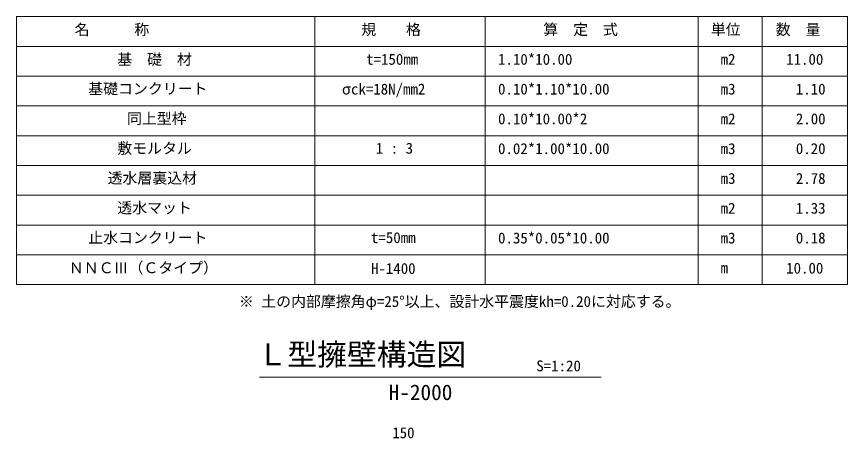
# Model space of a CAD drawing. Units: millimetres, scale not verified, with parts at other scales. Extents: x 0 to 252300, y 59400 to 118800.
# Drawn here: x 52542 to 72042, y 89738 to 99652 of the extents above; entities that cross this region are included whole.
import ezdxf
from ezdxf.enums import TextEntityAlignment as Align

# ---------------------------------------------------------------- set-up
doc = ezdxf.new("R2010")
doc.units = ezdxf.units.MM
doc.header["$LTSCALE"] = 300
for name, color, linetype, lineweight in [('D-MTR-FRAM', 7, 'Continuous', 18), ('D-STR-DIM', 7, 'Continuous', 18), ('D-TTL-LINE', 7, 'Continuous', 18)]:
    doc.layers.add(name, color=color, linetype=linetype, lineweight=lineweight)
doc.layers.add('D-MTR-TXT', color=1, linetype='Continuous')
doc.layers.add('D-TTL-TXT', color=1, linetype='Continuous')
doc.styles.add('ＭＳ ゴシック', font='')
doc.styles.get('ＭＳ ゴシック').set_extended_font_data('MS Gothic')

msp = doc.modelspace()

# ---------------------------------------------------------------- linework, layer by layer
at = {"layer": 'D-MTR-FRAM'}
for p, q in [((52542.5, 99652.3), (72042.5, 99652.3)), ((52542.5, 93352.3), (52542.5, 99652.3)), ((59542.5, 93352.3), (59542.5, 99652.3)), ((63542.5, 93352.3), (63542.5, 99652.3)), ((68542.5, 93352.3), (68542.5, 99652.3)), ((70042.5, 93352.3), (70042.5, 99652.3)), ((70042.5, 93352.3), (70042.5, 99652.3)), ((72042.5, 99652.3), (72042.5, 93352.3)), ((52542.5, 98952.3), (72042.5, 98952.3)), ((52542.5, 98252.3), (72042.5, 98252.3)), ((52542.5, 97552.3), (72042.5, 97552.3)), ((52542.5, 96852.3), (72042.5, 96852.3)), ((52542.5, 96152.3), (72042.5, 96152.3)), ((52542.5, 95452.3), (72042.5, 95452.3)), ((52542.5, 94752.3), (72042.5, 94752.3)), ((52542.5, 94052.3), (72042.5, 94052.3)), ((52542.5, 93352.3), (72042.5, 93352.3))]:
    msp.add_line(p, q, dxfattribs=at)
at = {"layer": 'D-TTL-LINE'}
msp.add_line((58241.2, 91174.2), (66260.5, 91174.2), dxfattribs=at)

# ---------------------------------------------------------------- texts
at = {"layer": 'D-MTR-TXT', "style": 'ＭＳ ゴシック'}
for s, p in [('名\u3000\u3000\u3000称', (53905.5, 99143.7)), ('規\u3000\u3000格', (60632.9, 99143.7)), ('算\u3000定\u3000式', (64905.5, 99143.7)), ('単位', (68837.7, 99143.7)), ('数\u3000量', (70360.3, 99143.7)), ('基\u3000礎\u3000材', (54905.5, 98443.7)), ('t=150mm', (60746.6, 98443.7)), ('1.10*10.00', (63842.5, 98443.7)), ('m2', (69067.5, 98443.7)), ('11.00', (70605.5, 98443.7)), ('基礎コンクリート', (54223.2, 97752.7)), ('σck=18N/mm2', (60178, 97743.7)), ('0.10*1.10*10.00', (63842.5, 97743.7)), ('m3', (69067.5, 97743.7)), ('1.10', (70832.9, 97743.7)), ('同上型枠', (55132.9, 97052.7)), ('0.10*10.00*2', (63842.5, 97043.7)), ('m2', (69067.5, 97043.7)), ('2.00', (70832.9, 97043.7)), ('敷モルタル', (54905.5, 96352.7)), ('1 : 3', (60974, 96352.7)), ('0.02*1.00*10.00', (63842.5, 96343.7)), ('m3', (69067.5, 96343.7)), ('0.20', (70832.9, 96343.7)), ('透水層裏込材', (54678, 95652.7)), ('m3', (69067.5, 95643.7)), ('2.78', (70832.9, 95643.7)), ('透水マット', (54905.5, 94952.7)), ('m2', (69067.5, 94943.7)), ('1.33', (70832.9, 94943.7)), ('止水コンクリート', (54223.2, 94252.7)), ('t=50mm', (60860.3, 94252.7)), ('0.35*0.05*10.00', (63842.5, 94243.7)), ('m3', (69067.5, 94243.7)), ('0.18', (70832.9, 94243.7)), ('ＮＮＣⅢ（Ｃタイプ）', (53768.4, 93543.7)), ('H-1400', (60860.3, 93527.3)), ('m', (69067.5, 93543.7)), ('10.00', (70605.5, 93534.7)), ('※ 土の内部摩擦角φ=25°以上、設計水平震度kh=0.20に対応する。', (57759.7, 92751.3))]:
    msp.add_text(s, height=256.6, dxfattribs=at).set_placement(p, align=Align.BOTTOM_LEFT)
at = {"layer": 'D-STR-DIM', "color": 1, "style": 'ＭＳ ゴシック'}
msp.add_text('150', height=256.6, dxfattribs=at).set_placement((61359.1, 89665.7), align=Align.BOTTOM_LEFT)
at = {"layer": 'D-TTL-TXT', "style": 'ＭＳ ゴシック'}
for s, height, p in [('Ｌ型擁壁構造図', 513.2, (58196.8, 91302.1)), ('S=1:20', 256.6, (64741.2, 91238.1)), ('H-2000', 366.6, (61274.3, 90528.7))]:
    msp.add_text(s, height=height, dxfattribs=at).set_placement(p, align=Align.BOTTOM_LEFT)

doc.saveas('drawing.dxf')
